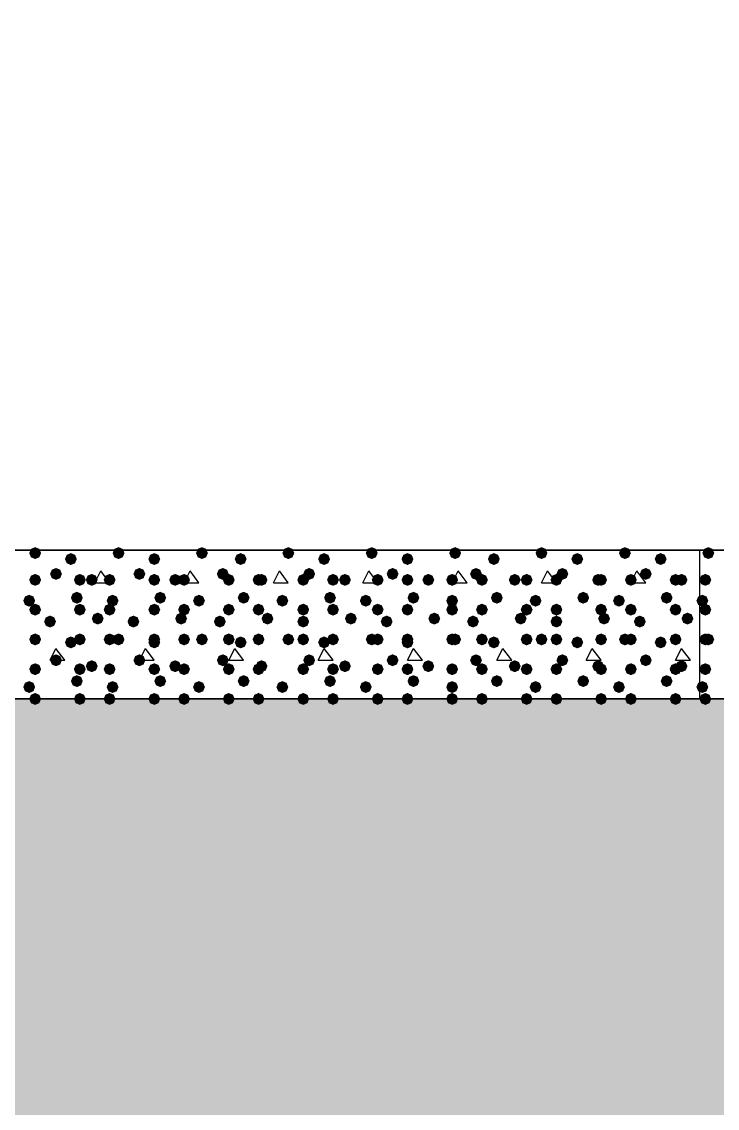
# Model space of a CAD drawing. Header units: millimetres. Extents: x 0 to 420, y 0 to 297.
# Drawn here: x 361 to 370.88, y 121.09 to 136.55 of the extents above; entities that cross this region are included whole.
import ezdxf

# ---------------------------------------------------------------- set-up
doc = ezdxf.new("R2010")
doc.units = ezdxf.units.MM
doc.layers.get('0').update_dxf_attribs({"linetype": 'CONTINUOUS'})

msp = doc.modelspace()

# ---------------------------------------------------------------- hatches: boundary and pattern name
at = {"true_color": 0x000008}
for points in [[(361.272667, 128.989667), (361.247796, 128.929871), (361.188, 128.905), (361.128204, 128.929871), (361.103333, 128.989667), (361.128204, 129.049462), (361.188, 129.074333), (361.247796, 129.049463)], [(362.458, 128.989667), (362.433129, 128.929871), (362.373333, 128.905), (362.313538, 128.929871), (362.288667, 128.989667), (362.313537, 129.049462), (362.373333, 129.074333), (362.433129, 129.049463)], [(363.643333, 128.989667), (363.618462, 128.929871), (363.558667, 128.905), (363.498871, 128.929871), (363.474, 128.989667), (363.498871, 129.049462), (363.558667, 129.074333), (363.618462, 129.049463)], [(364.871, 128.989667), (364.846129, 128.929871), (364.786333, 128.905), (364.726537, 128.929871), (364.701667, 128.989667), (364.726537, 129.049462), (364.786333, 129.074333), (364.846129, 129.049463)], [(366.056333, 128.989667), (366.031462, 128.929871), (365.971667, 128.905), (365.911871, 128.929871), (365.887, 128.989667), (365.911871, 129.049462), (365.971667, 129.074333), (366.031462, 129.049463)], [(367.241667, 128.989667), (367.216796, 128.929871), (367.157, 128.905), (367.097204, 128.929871), (367.072333, 128.989667), (367.097204, 129.049462), (367.157, 129.074333), (367.216796, 129.049463)], [(368.469333, 128.989667), (368.444462, 128.929871), (368.384667, 128.905), (368.324871, 128.929871), (368.3, 128.989667), (368.324871, 129.049462), (368.384667, 129.074333), (368.444462, 129.049463)], [(369.654667, 128.989667), (369.629796, 128.929871), (369.57, 128.905), (369.510204, 128.929871), (369.485333, 128.989667), (369.510204, 129.049462), (369.57, 129.074333), (369.629796, 129.049463)], [(361.780667, 128.905), (361.755796, 128.845204), (361.696, 128.820333), (361.636204, 128.845204), (361.611333, 128.905), (361.636204, 128.964796), (361.696, 128.989667), (361.755796, 128.964796)], [(362.966, 128.905), (362.941129, 128.845204), (362.881333, 128.820333), (362.821537, 128.845204), (362.796667, 128.905), (362.821537, 128.964796), (362.881333, 128.989667), (362.941129, 128.964796)], [(364.193667, 128.905), (364.168796, 128.845204), (364.109, 128.820333), (364.049204, 128.845204), (364.024333, 128.905), (364.049204, 128.964796), (364.109, 128.989667), (364.168796, 128.964796)], [(365.379, 128.905), (365.354129, 128.845204), (365.294333, 128.820333), (365.234537, 128.845204), (365.209667, 128.905), (365.234537, 128.964796), (365.294333, 128.989667), (365.354129, 128.964796)], [(366.564333, 128.905), (366.539462, 128.845204), (366.479667, 128.820333), (366.419871, 128.845204), (366.395, 128.905), (366.419871, 128.964796), (366.479667, 128.989667), (366.539462, 128.964796)], [(367.792, 128.905), (367.767129, 128.845204), (367.707333, 128.820333), (367.647538, 128.845204), (367.622667, 128.905), (367.647537, 128.964796), (367.707333, 128.989667), (367.767129, 128.964796)], [(368.977333, 128.905), (368.952462, 128.845204), (368.892667, 128.820333), (368.832871, 128.845204), (368.808, 128.905), (368.832871, 128.964796), (368.892667, 128.989667), (368.952462, 128.964796)], [(370.162667, 128.905), (370.137796, 128.845204), (370.078, 128.820333), (370.018204, 128.845204), (369.993333, 128.905), (370.018204, 128.964796), (370.078, 128.989667), (370.137796, 128.964796)], [(361.569, 128.693333), (361.544129, 128.633537), (361.484333, 128.608667), (361.424537, 128.633537), (361.399667, 128.693333), (361.424537, 128.753129), (361.484333, 128.778), (361.544129, 128.753129)], [(362.754333, 128.693333), (362.729462, 128.633537), (362.669667, 128.608667), (362.609871, 128.633537), (362.585, 128.693333), (362.609871, 128.753129), (362.669667, 128.778), (362.729462, 128.753129)], [(363.939667, 128.693333), (363.914796, 128.633537), (363.855, 128.608667), (363.795204, 128.633537), (363.770333, 128.693333), (363.795204, 128.753129), (363.855, 128.778), (363.914796, 128.753129)], [(365.167333, 128.693333), (365.142462, 128.633537), (365.082667, 128.608667), (365.022871, 128.633537), (364.998, 128.693333), (365.022871, 128.753129), (365.082667, 128.778), (365.142462, 128.753129)], [(366.352667, 128.693333), (366.327796, 128.633537), (366.268, 128.608667), (366.208204, 128.633537), (366.183333, 128.693333), (366.208204, 128.753129), (366.268, 128.778), (366.327796, 128.753129)], [(367.538, 128.693333), (367.513129, 128.633537), (367.453333, 128.608667), (367.393537, 128.633537), (367.368667, 128.693333), (367.393537, 128.753129), (367.453333, 128.778), (367.513129, 128.753129)], [(368.765667, 128.693333), (368.740796, 128.633537), (368.681, 128.608667), (368.621204, 128.633537), (368.596333, 128.693333), (368.621204, 128.753129), (368.681, 128.778), (368.740796, 128.753129)], [(369.951, 128.693333), (369.926129, 128.633537), (369.866333, 128.608667), (369.806537, 128.633537), (369.781667, 128.693333), (369.806537, 128.753129), (369.866333, 128.778), (369.926129, 128.753129)], [(361.272667, 128.608667), (361.247796, 128.548871), (361.188, 128.524), (361.128204, 128.548871), (361.103333, 128.608667), (361.128204, 128.668462), (361.188, 128.693333), (361.247796, 128.668463)], [(361.907667, 128.608667), (361.882796, 128.548871), (361.823, 128.524), (361.763204, 128.548871), (361.738333, 128.608667), (361.763204, 128.668462), (361.823, 128.693333), (361.882796, 128.668463)], [(362.077, 128.608667), (362.052129, 128.548871), (361.992333, 128.524), (361.932538, 128.548871), (361.907667, 128.608667), (361.932537, 128.668462), (361.992333, 128.693333), (362.052129, 128.668463)], [(362.331, 128.608667), (362.306129, 128.548871), (362.246333, 128.524), (362.186537, 128.548871), (362.161667, 128.608667), (362.186537, 128.668462), (362.246333, 128.693333), (362.306129, 128.668463)], [(362.966, 128.608667), (362.941129, 128.548871), (362.881333, 128.524), (362.821537, 128.548871), (362.796667, 128.608667), (362.821537, 128.668462), (362.881333, 128.693333), (362.941129, 128.668463)], [(363.262333, 128.608667), (363.237462, 128.548871), (363.177667, 128.524), (363.117871, 128.548871), (363.093, 128.608667), (363.117871, 128.668462), (363.177667, 128.693333), (363.237462, 128.668463)], [(363.389333, 128.608667), (363.364462, 128.548871), (363.304667, 128.524), (363.244871, 128.548871), (363.22, 128.608667), (363.244871, 128.668462), (363.304667, 128.693333), (363.364462, 128.668463)], [(364.024333, 128.608667), (363.999462, 128.548871), (363.939667, 128.524), (363.879871, 128.548871), (363.855, 128.608667), (363.879871, 128.668462), (363.939667, 128.693333), (363.999462, 128.668463)], [(364.447667, 128.608667), (364.422796, 128.548871), (364.363, 128.524), (364.303204, 128.548871), (364.278333, 128.608667), (364.303204, 128.668462), (364.363, 128.693333), (364.422796, 128.668463)], [(364.49, 128.608667), (364.465129, 128.548871), (364.405333, 128.524), (364.345537, 128.548871), (364.320667, 128.608667), (364.345537, 128.668462), (364.405333, 128.693333), (364.465129, 128.668463)], [(365.082667, 128.608667), (365.057796, 128.548871), (364.998, 128.524), (364.938204, 128.548871), (364.913333, 128.608667), (364.938204, 128.668462), (364.998, 128.693333), (365.057796, 128.668463)], [(365.506, 128.608667), (365.481129, 128.548871), (365.421333, 128.524), (365.361537, 128.548871), (365.336667, 128.608667), (365.361537, 128.668462), (365.421333, 128.693333), (365.481129, 128.668463)], [(365.675333, 128.608667), (365.650463, 128.548871), (365.590667, 128.524), (365.530871, 128.548871), (365.506, 128.608667), (365.530871, 128.668462), (365.590667, 128.693333), (365.650462, 128.668463)], [(366.141, 128.608667), (366.116129, 128.548871), (366.056333, 128.524), (365.996537, 128.548871), (365.971667, 128.608667), (365.996537, 128.668462), (366.056333, 128.693333), (366.116129, 128.668463)], [(366.564333, 128.608667), (366.539462, 128.548871), (366.479667, 128.524), (366.419871, 128.548871), (366.395, 128.608667), (366.419871, 128.668462), (366.479667, 128.693333), (366.539462, 128.668463)], [(366.860667, 128.608667), (366.835796, 128.548871), (366.776, 128.524), (366.716204, 128.548871), (366.691333, 128.608667), (366.716204, 128.668462), (366.776, 128.693333), (366.835796, 128.668463)], [(367.199333, 128.608667), (367.174462, 128.548871), (367.114667, 128.524), (367.054871, 128.548871), (367.03, 128.608667), (367.054871, 128.668462), (367.114667, 128.693333), (367.174462, 128.668463)], [(367.622667, 128.608667), (367.597796, 128.548871), (367.538, 128.524), (367.478204, 128.548871), (367.453333, 128.608667), (367.478204, 128.668462), (367.538, 128.693333), (367.597796, 128.668463)], [(368.088333, 128.608667), (368.063463, 128.548871), (368.003667, 128.524), (367.943871, 128.548871), (367.919, 128.608667), (367.943871, 128.668462), (368.003667, 128.693333), (368.063462, 128.668463)], [(368.257667, 128.608667), (368.232796, 128.548871), (368.173, 128.524), (368.113204, 128.548871), (368.088333, 128.608667), (368.113204, 128.668462), (368.173, 128.693333), (368.232796, 128.668463)], [(368.681, 128.608667), (368.656129, 128.548871), (368.596333, 128.524), (368.536538, 128.548871), (368.511667, 128.608667), (368.536537, 128.668462), (368.596333, 128.693333), (368.656129, 128.668463)], [(369.273667, 128.608667), (369.248796, 128.548871), (369.189, 128.524), (369.129204, 128.548871), (369.104333, 128.608667), (369.129204, 128.668462), (369.189, 128.693333), (369.248796, 128.668463)], [(369.316, 128.608667), (369.291129, 128.548871), (369.231333, 128.524), (369.171538, 128.548871), (369.146667, 128.608667), (369.171537, 128.668462), (369.231333, 128.693333), (369.291129, 128.668463)], [(369.739333, 128.608667), (369.714462, 128.548871), (369.654667, 128.524), (369.594871, 128.548871), (369.57, 128.608667), (369.594871, 128.668462), (369.654667, 128.693333), (369.714462, 128.668463)], [(370.374333, 128.608667), (370.349462, 128.548871), (370.289667, 128.524), (370.229871, 128.548871), (370.205, 128.608667), (370.229871, 128.668462), (370.289667, 128.693333), (370.349462, 128.668463)], [(370.459, 128.608667), (370.434129, 128.548871), (370.374333, 128.524), (370.314537, 128.548871), (370.289667, 128.608667), (370.314537, 128.668462), (370.374333, 128.693333), (370.434129, 128.668463)], [(361.865333, 128.354667), (361.840463, 128.294871), (361.780667, 128.27), (361.720871, 128.294871), (361.696, 128.354667), (361.720871, 128.414462), (361.780667, 128.439333), (361.840462, 128.414463)], [(363.050667, 128.354667), (363.025796, 128.294871), (362.966, 128.27), (362.906204, 128.294871), (362.881333, 128.354667), (362.906204, 128.414462), (362.966, 128.439333), (363.025796, 128.414463)], [(364.236, 128.354667), (364.211129, 128.294871), (364.151333, 128.27), (364.091537, 128.294871), (364.066667, 128.354667), (364.091537, 128.414462), (364.151333, 128.439333), (364.211129, 128.414463)], [(365.463667, 128.354667), (365.438796, 128.294871), (365.379, 128.27), (365.319204, 128.294871), (365.294333, 128.354667), (365.319204, 128.414462), (365.379, 128.439333), (365.438796, 128.414463)], [(366.649, 128.354667), (366.624129, 128.294871), (366.564333, 128.27), (366.504537, 128.294871), (366.479667, 128.354667), (366.504537, 128.414462), (366.564333, 128.439333), (366.624129, 128.414463)], [(367.834333, 128.354667), (367.809463, 128.294871), (367.749667, 128.27), (367.689871, 128.294871), (367.665, 128.354667), (367.689871, 128.414462), (367.749667, 128.439333), (367.809462, 128.414463)], [(369.062, 128.354667), (369.037129, 128.294871), (368.977333, 128.27), (368.917537, 128.294871), (368.892667, 128.354667), (368.917537, 128.414462), (368.977333, 128.439333), (369.037129, 128.414463)], [(370.247333, 128.354667), (370.222462, 128.294871), (370.162667, 128.27), (370.102871, 128.294871), (370.078, 128.354667), (370.102871, 128.414462), (370.162667, 128.439333), (370.222462, 128.414463)], [(361.188, 128.312333), (361.163129, 128.252537), (361.103333, 128.227667), (361.043537, 128.252537), (361.018667, 128.312333), (361.043537, 128.372129), (361.103333, 128.397), (361.163129, 128.372129)], [(361.272667, 128.185333), (361.247796, 128.125538), (361.188, 128.100667), (361.128204, 128.125538), (361.103333, 128.185333), (361.128204, 128.245129), (361.188, 128.27), (361.247796, 128.245129)], [(361.907667, 128.185333), (361.882796, 128.125538), (361.823, 128.100667), (361.763204, 128.125538), (361.738333, 128.185333), (361.763204, 128.245129), (361.823, 128.27), (361.882796, 128.245129)], [(362.331, 128.185333), (362.306129, 128.125538), (362.246333, 128.100667), (362.186537, 128.125538), (362.161667, 128.185333), (362.186537, 128.245129), (362.246333, 128.27), (362.306129, 128.245129)], [(362.373333, 128.312333), (362.348462, 128.252537), (362.288667, 128.227667), (362.228871, 128.252537), (362.204, 128.312333), (362.228871, 128.372129), (362.288667, 128.397), (362.348462, 128.372129)], [(362.966, 128.185333), (362.941129, 128.125538), (362.881333, 128.100667), (362.821537, 128.125538), (362.796667, 128.185333), (362.821537, 128.245129), (362.881333, 128.27), (362.941129, 128.245129)], [(363.389333, 128.185333), (363.364462, 128.125538), (363.304667, 128.100667), (363.244871, 128.125538), (363.22, 128.185333), (363.244871, 128.245129), (363.304667, 128.27), (363.364462, 128.245129)], [(363.601, 128.312333), (363.576129, 128.252537), (363.516333, 128.227667), (363.456537, 128.252537), (363.431667, 128.312333), (363.456537, 128.372129), (363.516333, 128.397), (363.576129, 128.372129)], [(364.024333, 128.185333), (363.999462, 128.125538), (363.939667, 128.100667), (363.879871, 128.125538), (363.855, 128.185333), (363.879871, 128.245129), (363.939667, 128.27), (363.999462, 128.245129)], [(364.447667, 128.185333), (364.422796, 128.125538), (364.363, 128.100667), (364.303204, 128.125538), (364.278333, 128.185333), (364.303204, 128.245129), (364.363, 128.27), (364.422796, 128.245129)], [(364.786333, 128.312333), (364.761462, 128.252537), (364.701667, 128.227667), (364.641871, 128.252537), (364.617, 128.312333), (364.641871, 128.372129), (364.701667, 128.397), (364.761462, 128.372129)], [(365.082667, 128.185333), (365.057796, 128.125538), (364.998, 128.100667), (364.938204, 128.125538), (364.913333, 128.185333), (364.938204, 128.245129), (364.998, 128.27), (365.057796, 128.245129)], [(365.506, 128.185333), (365.481129, 128.125538), (365.421333, 128.100667), (365.361537, 128.125538), (365.336667, 128.185333), (365.361537, 128.245129), (365.421333, 128.27), (365.481129, 128.245129)], [(365.971667, 128.312333), (365.946796, 128.252537), (365.887, 128.227667), (365.827204, 128.252537), (365.802333, 128.312333), (365.827204, 128.372129), (365.887, 128.397), (365.946796, 128.372129)], [(366.141, 128.185333), (366.116129, 128.125538), (366.056333, 128.100667), (365.996537, 128.125538), (365.971667, 128.185333), (365.996537, 128.245129), (366.056333, 128.27), (366.116129, 128.245129)], [(366.564333, 128.185333), (366.539462, 128.125538), (366.479667, 128.100667), (366.419871, 128.125538), (366.395, 128.185333), (366.419871, 128.245129), (366.479667, 128.27), (366.539462, 128.245129)], [(367.199333, 128.312333), (367.174462, 128.252537), (367.114667, 128.227667), (367.054871, 128.252537), (367.03, 128.312333), (367.054871, 128.372129), (367.114667, 128.397), (367.174462, 128.372129)], [(367.199333, 128.185333), (367.174462, 128.125538), (367.114667, 128.100667), (367.054871, 128.125538), (367.03, 128.185333), (367.054871, 128.245129), (367.114667, 128.27), (367.174462, 128.245129)], [(367.622667, 128.185333), (367.597796, 128.125538), (367.538, 128.100667), (367.478204, 128.125538), (367.453333, 128.185333), (367.478204, 128.245129), (367.538, 128.27), (367.597796, 128.245129)], [(368.257667, 128.185333), (368.232796, 128.125538), (368.173, 128.100667), (368.113204, 128.125538), (368.088333, 128.185333), (368.113204, 128.245129), (368.173, 128.27), (368.232796, 128.245129)], [(368.384667, 128.312333), (368.359796, 128.252537), (368.3, 128.227667), (368.240204, 128.252537), (368.215333, 128.312333), (368.240204, 128.372129), (368.3, 128.397), (368.359796, 128.372129)], [(368.681, 128.185333), (368.656129, 128.125538), (368.596333, 128.100667), (368.536538, 128.125538), (368.511667, 128.185333), (368.536537, 128.245129), (368.596333, 128.27), (368.656129, 128.245129)], [(369.316, 128.185333), (369.291129, 128.125538), (369.231333, 128.100667), (369.171538, 128.125538), (369.146667, 128.185333), (369.171537, 128.245129), (369.231333, 128.27), (369.291129, 128.245129)], [(369.57, 128.312333), (369.545129, 128.252537), (369.485333, 128.227667), (369.425538, 128.252537), (369.400667, 128.312333), (369.425537, 128.372129), (369.485333, 128.397), (369.545129, 128.372129)], [(369.739333, 128.185333), (369.714462, 128.125538), (369.654667, 128.100667), (369.594871, 128.125538), (369.57, 128.185333), (369.594871, 128.245129), (369.654667, 128.27), (369.714462, 128.245129)], [(370.374333, 128.185333), (370.349462, 128.125538), (370.289667, 128.100667), (370.229871, 128.125538), (370.205, 128.185333), (370.229871, 128.245129), (370.289667, 128.27), (370.349462, 128.245129)], [(361.484333, 128.016), (361.459462, 127.956204), (361.399667, 127.931333), (361.339871, 127.956204), (361.315, 128.016), (361.339871, 128.075796), (361.399667, 128.100667), (361.459462, 128.075796)], [(362.161667, 128.058333), (362.136796, 127.998538), (362.077, 127.973667), (362.017204, 127.998538), (361.992333, 128.058333), (362.017204, 128.118129), (362.077, 128.143), (362.136796, 128.118129)], [(362.669667, 128.016), (362.644796, 127.956204), (362.585, 127.931333), (362.525204, 127.956204), (362.500333, 128.016), (362.525204, 128.075796), (362.585, 128.100667), (362.644796, 128.075796)], [(363.347, 128.058333), (363.322129, 127.998538), (363.262333, 127.973667), (363.202538, 127.998538), (363.177667, 128.058333), (363.202537, 128.118129), (363.262333, 128.143), (363.322129, 128.118129)], [(363.897333, 128.016), (363.872462, 127.956204), (363.812667, 127.931333), (363.752871, 127.956204), (363.728, 128.016), (363.752871, 128.075796), (363.812667, 128.100667), (363.872462, 128.075796)], [(364.574667, 128.058333), (364.549796, 127.998538), (364.49, 127.973667), (364.430204, 127.998538), (364.405333, 128.058333), (364.430204, 128.118129), (364.49, 128.143), (364.549796, 128.118129)], [(365.082667, 128.016), (365.057796, 127.956204), (364.998, 127.931333), (364.938204, 127.956204), (364.913333, 128.016), (364.938204, 128.075796), (364.998, 128.100667), (365.057796, 128.075796)], [(365.76, 128.058333), (365.735129, 127.998538), (365.675333, 127.973667), (365.615537, 127.998538), (365.590667, 128.058333), (365.615537, 128.118129), (365.675333, 128.143), (365.735129, 128.118129)], [(366.268, 128.016), (366.243129, 127.956204), (366.183333, 127.931333), (366.123538, 127.956204), (366.098667, 128.016), (366.123537, 128.075796), (366.183333, 128.100667), (366.243129, 128.075796)], [(366.945333, 128.058333), (366.920462, 127.998538), (366.860667, 127.973667), (366.800871, 127.998538), (366.776, 128.058333), (366.800871, 128.118129), (366.860667, 128.143), (366.920462, 128.118129)], [(367.495667, 128.016), (367.470796, 127.956204), (367.411, 127.931333), (367.351204, 127.956204), (367.326333, 128.016), (367.351204, 128.075796), (367.411, 128.100667), (367.470796, 128.075796)], [(368.173, 128.058333), (368.148129, 127.998538), (368.088333, 127.973667), (368.028537, 127.998538), (368.003667, 128.058333), (368.028537, 128.118129), (368.088333, 128.143), (368.148129, 128.118129)], [(368.681, 128.016), (368.656129, 127.956204), (368.596333, 127.931333), (368.536538, 127.956204), (368.511667, 128.016), (368.536537, 128.075796), (368.596333, 128.100667), (368.656129, 128.075796)], [(369.358333, 128.058333), (369.333463, 127.998538), (369.273667, 127.973667), (369.213871, 127.998538), (369.189, 128.058333), (369.213871, 128.118129), (369.273667, 128.143), (369.333462, 128.118129)], [(369.866333, 128.016), (369.841462, 127.956204), (369.781667, 127.931333), (369.721871, 127.956204), (369.697, 128.016), (369.721871, 128.075796), (369.781667, 128.100667), (369.841462, 128.075796)], [(370.543667, 128.058333), (370.518796, 127.998538), (370.459, 127.973667), (370.399204, 127.998538), (370.374333, 128.058333), (370.399204, 128.118129), (370.459, 128.143), (370.518796, 128.118129)], [(361.272667, 127.762), (361.247796, 127.702204), (361.188, 127.677333), (361.128204, 127.702204), (361.103333, 127.762), (361.128204, 127.821796), (361.188, 127.846667), (361.247796, 127.821796)], [(361.272667, 127.762), (361.247796, 127.702204), (361.188, 127.677333), (361.128204, 127.702204), (361.103333, 127.762), (361.128204, 127.821796), (361.188, 127.846667), (361.247796, 127.821796)], [(361.780667, 127.719667), (361.755796, 127.659871), (361.696, 127.635), (361.636204, 127.659871), (361.611333, 127.719667), (361.636204, 127.779462), (361.696, 127.804333), (361.755796, 127.779463)], [(361.907667, 127.762), (361.882796, 127.702204), (361.823, 127.677333), (361.763204, 127.702204), (361.738333, 127.762), (361.763204, 127.821796), (361.823, 127.846667), (361.882796, 127.821796)], [(362.331, 127.762), (362.306129, 127.702204), (362.246333, 127.677333), (362.186537, 127.702204), (362.161667, 127.762), (362.186537, 127.821796), (362.246333, 127.846667), (362.306129, 127.821796)], [(362.458, 127.762), (362.433129, 127.702204), (362.373333, 127.677333), (362.313538, 127.702204), (362.288667, 127.762), (362.313537, 127.821796), (362.373333, 127.846667), (362.433129, 127.821796)], [(362.966, 127.762), (362.941129, 127.702204), (362.881333, 127.677333), (362.821537, 127.702204), (362.796667, 127.762), (362.821537, 127.821796), (362.881333, 127.846667), (362.941129, 127.821796)], [(362.966, 127.719667), (362.941129, 127.659871), (362.881333, 127.635), (362.821537, 127.659871), (362.796667, 127.719667), (362.821537, 127.779462), (362.881333, 127.804333), (362.941129, 127.779463)], [(363.389333, 127.762), (363.364462, 127.702204), (363.304667, 127.677333), (363.244871, 127.702204), (363.22, 127.762), (363.244871, 127.821796), (363.304667, 127.846667), (363.364462, 127.821796)], [(363.643333, 127.762), (363.618462, 127.702204), (363.558667, 127.677333), (363.498871, 127.702204), (363.474, 127.762), (363.498871, 127.821796), (363.558667, 127.846667), (363.618462, 127.821796)], [(364.024333, 127.762), (363.999462, 127.702204), (363.939667, 127.677333), (363.879871, 127.702204), (363.855, 127.762), (363.879871, 127.821796), (363.939667, 127.846667), (363.999462, 127.821796)], [(364.193667, 127.719667), (364.168796, 127.659871), (364.109, 127.635), (364.049204, 127.659871), (364.024333, 127.719667), (364.049204, 127.779462), (364.109, 127.804333), (364.168796, 127.779463)], [(364.447667, 127.762), (364.422796, 127.702204), (364.363, 127.677333), (364.303204, 127.702204), (364.278333, 127.762), (364.303204, 127.821796), (364.363, 127.846667), (364.422796, 127.821796)], [(364.871, 127.762), (364.846129, 127.702204), (364.786333, 127.677333), (364.726537, 127.702204), (364.701667, 127.762), (364.726537, 127.821796), (364.786333, 127.846667), (364.846129, 127.821796)], [(365.082667, 127.762), (365.057796, 127.702204), (364.998, 127.677333), (364.938204, 127.702204), (364.913333, 127.762), (364.938204, 127.821796), (364.998, 127.846667), (365.057796, 127.821796)], [(365.379, 127.719667), (365.354129, 127.659871), (365.294333, 127.635), (365.234537, 127.659871), (365.209667, 127.719667), (365.234537, 127.779462), (365.294333, 127.804333), (365.354129, 127.779463)], [(365.506, 127.762), (365.481129, 127.702204), (365.421333, 127.677333), (365.361537, 127.702204), (365.336667, 127.762), (365.361537, 127.821796), (365.421333, 127.846667), (365.481129, 127.821796)], [(366.056333, 127.762), (366.031462, 127.702204), (365.971667, 127.677333), (365.911871, 127.702204), (365.887, 127.762), (365.911871, 127.821796), (365.971667, 127.846667), (366.031462, 127.821796)], [(366.141, 127.762), (366.116129, 127.702204), (366.056333, 127.677333), (365.996537, 127.702204), (365.971667, 127.762), (365.996537, 127.821796), (366.056333, 127.846667), (366.116129, 127.821796)], [(366.564333, 127.762), (366.539462, 127.702204), (366.479667, 127.677333), (366.419871, 127.702204), (366.395, 127.762), (366.419871, 127.821796), (366.479667, 127.846667), (366.539462, 127.821796)], [(366.564333, 127.719667), (366.539462, 127.659871), (366.479667, 127.635), (366.419871, 127.659871), (366.395, 127.719667), (366.419871, 127.779462), (366.479667, 127.804333), (366.539462, 127.779463)], [(367.199333, 127.762), (367.174462, 127.702204), (367.114667, 127.677333), (367.054871, 127.702204), (367.03, 127.762), (367.054871, 127.821796), (367.114667, 127.846667), (367.174462, 127.821796)], [(367.241667, 127.762), (367.216796, 127.702204), (367.157, 127.677333), (367.097204, 127.702204), (367.072333, 127.762), (367.097204, 127.821796), (367.157, 127.846667), (367.216796, 127.821796)], [(367.622667, 127.762), (367.597796, 127.702204), (367.538, 127.677333), (367.478204, 127.702204), (367.453333, 127.762), (367.478204, 127.821796), (367.538, 127.846667), (367.597796, 127.821796)], [(367.792, 127.719667), (367.767129, 127.659871), (367.707333, 127.635), (367.647538, 127.659871), (367.622667, 127.719667), (367.647537, 127.779462), (367.707333, 127.804333), (367.767129, 127.779463)], [(368.257667, 127.762), (368.232796, 127.702204), (368.173, 127.677333), (368.113204, 127.702204), (368.088333, 127.762), (368.113204, 127.821796), (368.173, 127.846667), (368.232796, 127.821796)], [(368.469333, 127.762), (368.444462, 127.702204), (368.384667, 127.677333), (368.324871, 127.702204), (368.3, 127.762), (368.324871, 127.821796), (368.384667, 127.846667), (368.444462, 127.821796)], [(368.681, 127.762), (368.656129, 127.702204), (368.596333, 127.677333), (368.536538, 127.702204), (368.511667, 127.762), (368.536537, 127.821796), (368.596333, 127.846667), (368.656129, 127.821796)], [(368.977333, 127.719667), (368.952462, 127.659871), (368.892667, 127.635), (368.832871, 127.659871), (368.808, 127.719667), (368.832871, 127.779462), (368.892667, 127.804333), (368.952462, 127.779463)], [(369.316, 127.762), (369.291129, 127.702204), (369.231333, 127.677333), (369.171538, 127.702204), (369.146667, 127.762), (369.171537, 127.821796), (369.231333, 127.846667), (369.291129, 127.821796)], [(369.654667, 127.762), (369.629796, 127.702204), (369.57, 127.677333), (369.510204, 127.702204), (369.485333, 127.762), (369.510204, 127.821796), (369.57, 127.846667), (369.629796, 127.821796)], [(369.739333, 127.762), (369.714462, 127.702204), (369.654667, 127.677333), (369.594871, 127.702204), (369.57, 127.762), (369.594871, 127.821796), (369.654667, 127.846667), (369.714462, 127.821796)], [(370.162667, 127.719667), (370.137796, 127.659871), (370.078, 127.635), (370.018204, 127.659871), (369.993333, 127.719667), (370.018204, 127.779462), (370.078, 127.804333), (370.137796, 127.779463)], [(370.374333, 127.762), (370.349462, 127.702204), (370.289667, 127.677333), (370.229871, 127.702204), (370.205, 127.762), (370.229871, 127.821796), (370.289667, 127.846667), (370.349462, 127.821796)], [(361.569, 127.465667), (361.544129, 127.405871), (361.484333, 127.381), (361.424537, 127.405871), (361.399667, 127.465667), (361.424537, 127.525462), (361.484333, 127.550333), (361.544129, 127.525463)], [(362.754333, 127.465667), (362.729462, 127.405871), (362.669667, 127.381), (362.609871, 127.405871), (362.585, 127.465667), (362.609871, 127.525462), (362.669667, 127.550333), (362.729462, 127.525463)], [(363.939667, 127.465667), (363.914796, 127.405871), (363.855, 127.381), (363.795204, 127.405871), (363.770333, 127.465667), (363.795204, 127.525462), (363.855, 127.550333), (363.914796, 127.525463)], [(365.167333, 127.465667), (365.142462, 127.405871), (365.082667, 127.381), (365.022871, 127.405871), (364.998, 127.465667), (365.022871, 127.525462), (365.082667, 127.550333), (365.142462, 127.525463)], [(366.352667, 127.465667), (366.327796, 127.405871), (366.268, 127.381), (366.208204, 127.405871), (366.183333, 127.465667), (366.208204, 127.525462), (366.268, 127.550333), (366.327796, 127.525463)], [(367.538, 127.465667), (367.513129, 127.405871), (367.453333, 127.381), (367.393537, 127.405871), (367.368667, 127.465667), (367.393537, 127.525462), (367.453333, 127.550333), (367.513129, 127.525463)], [(368.765667, 127.465667), (368.740796, 127.405871), (368.681, 127.381), (368.621204, 127.405871), (368.596333, 127.465667), (368.621204, 127.525462), (368.681, 127.550333), (368.740796, 127.525463)], [(369.951, 127.465667), (369.926129, 127.405871), (369.866333, 127.381), (369.806537, 127.405871), (369.781667, 127.465667), (369.806537, 127.525462), (369.866333, 127.550333), (369.926129, 127.525463)], [(361.272667, 127.338667), (361.247796, 127.278871), (361.188, 127.254), (361.128204, 127.278871), (361.103333, 127.338667), (361.128204, 127.398462), (361.188, 127.423333), (361.247796, 127.398463)], [(361.907667, 127.338667), (361.882796, 127.278871), (361.823, 127.254), (361.763204, 127.278871), (361.738333, 127.338667), (361.763204, 127.398462), (361.823, 127.423333), (361.882796, 127.398463)], [(362.077, 127.381), (362.052129, 127.321204), (361.992333, 127.296333), (361.932538, 127.321204), (361.907667, 127.381), (361.932537, 127.440796), (361.992333, 127.465667), (362.052129, 127.440796)], [(362.331, 127.338667), (362.306129, 127.278871), (362.246333, 127.254), (362.186537, 127.278871), (362.161667, 127.338667), (362.186537, 127.398462), (362.246333, 127.423333), (362.306129, 127.398463)], [(362.966, 127.338667), (362.941129, 127.278871), (362.881333, 127.254), (362.821537, 127.278871), (362.796667, 127.338667), (362.821537, 127.398462), (362.881333, 127.423333), (362.941129, 127.398463)], [(363.262333, 127.381), (363.237462, 127.321204), (363.177667, 127.296333), (363.117871, 127.321204), (363.093, 127.381), (363.117871, 127.440796), (363.177667, 127.465667), (363.237462, 127.440796)], [(363.389333, 127.338667), (363.364462, 127.278871), (363.304667, 127.254), (363.244871, 127.278871), (363.22, 127.338667), (363.244871, 127.398462), (363.304667, 127.423333), (363.364462, 127.398463)], [(364.024333, 127.338667), (363.999462, 127.278871), (363.939667, 127.254), (363.879871, 127.278871), (363.855, 127.338667), (363.879871, 127.398462), (363.939667, 127.423333), (363.999462, 127.398463)], [(364.447667, 127.338667), (364.422796, 127.278871), (364.363, 127.254), (364.303204, 127.278871), (364.278333, 127.338667), (364.303204, 127.398462), (364.363, 127.423333), (364.422796, 127.398463)], [(364.49, 127.381), (364.465129, 127.321204), (364.405333, 127.296333), (364.345537, 127.321204), (364.320667, 127.381), (364.345537, 127.440796), (364.405333, 127.465667), (364.465129, 127.440796)], [(365.082667, 127.338667), (365.057796, 127.278871), (364.998, 127.254), (364.938204, 127.278871), (364.913333, 127.338667), (364.938204, 127.398462), (364.998, 127.423333), (365.057796, 127.398463)], [(365.506, 127.338667), (365.481129, 127.278871), (365.421333, 127.254), (365.361537, 127.278871), (365.336667, 127.338667), (365.361537, 127.398462), (365.421333, 127.423333), (365.481129, 127.398463)], [(365.675333, 127.381), (365.650463, 127.321204), (365.590667, 127.296333), (365.530871, 127.321204), (365.506, 127.381), (365.530871, 127.440796), (365.590667, 127.465667), (365.650462, 127.440796)], [(366.141, 127.338667), (366.116129, 127.278871), (366.056333, 127.254), (365.996537, 127.278871), (365.971667, 127.338667), (365.996537, 127.398462), (366.056333, 127.423333), (366.116129, 127.398463)], [(366.564333, 127.338667), (366.539462, 127.278871), (366.479667, 127.254), (366.419871, 127.278871), (366.395, 127.338667), (366.419871, 127.398462), (366.479667, 127.423333), (366.539462, 127.398463)], [(366.860667, 127.381), (366.835796, 127.321204), (366.776, 127.296333), (366.716204, 127.321204), (366.691333, 127.381), (366.716204, 127.440796), (366.776, 127.465667), (366.835796, 127.440796)], [(367.199333, 127.338667), (367.174462, 127.278871), (367.114667, 127.254), (367.054871, 127.278871), (367.03, 127.338667), (367.054871, 127.398462), (367.114667, 127.423333), (367.174462, 127.398463)], [(367.622667, 127.338667), (367.597796, 127.278871), (367.538, 127.254), (367.478204, 127.278871), (367.453333, 127.338667), (367.478204, 127.398462), (367.538, 127.423333), (367.597796, 127.398463)], [(368.088333, 127.381), (368.063463, 127.321204), (368.003667, 127.296333), (367.943871, 127.321204), (367.919, 127.381), (367.943871, 127.440796), (368.003667, 127.465667), (368.063462, 127.440796)], [(368.257667, 127.338667), (368.232796, 127.278871), (368.173, 127.254), (368.113204, 127.278871), (368.088333, 127.338667), (368.113204, 127.398462), (368.173, 127.423333), (368.232796, 127.398463)], [(368.681, 127.338667), (368.656129, 127.278871), (368.596333, 127.254), (368.536538, 127.278871), (368.511667, 127.338667), (368.536537, 127.398462), (368.596333, 127.423333), (368.656129, 127.398463)], [(369.273667, 127.381), (369.248796, 127.321204), (369.189, 127.296333), (369.129204, 127.321204), (369.104333, 127.381), (369.129204, 127.440796), (369.189, 127.465667), (369.248796, 127.440796)], [(369.316, 127.338667), (369.291129, 127.278871), (369.231333, 127.254), (369.171538, 127.278871), (369.146667, 127.338667), (369.171537, 127.398462), (369.231333, 127.423333), (369.291129, 127.398463)], [(369.739333, 127.338667), (369.714462, 127.278871), (369.654667, 127.254), (369.594871, 127.278871), (369.57, 127.338667), (369.594871, 127.398462), (369.654667, 127.423333), (369.714462, 127.398463)], [(370.374333, 127.338667), (370.349462, 127.278871), (370.289667, 127.254), (370.229871, 127.278871), (370.205, 127.338667), (370.229871, 127.398462), (370.289667, 127.423333), (370.349462, 127.398463)], [(370.459, 127.381), (370.434129, 127.321204), (370.374333, 127.296333), (370.314537, 127.321204), (370.289667, 127.381), (370.314537, 127.440796), (370.374333, 127.465667), (370.434129, 127.440796)], [(361.188, 127.084667), (361.163129, 127.024871), (361.103333, 127), (361.043537, 127.024871), (361.018667, 127.084667), (361.043537, 127.144462), (361.103333, 127.169333), (361.163129, 127.144463)], [(361.865333, 127.169333), (361.840463, 127.109537), (361.780667, 127.084667), (361.720871, 127.109537), (361.696, 127.169333), (361.720871, 127.229129), (361.780667, 127.254), (361.840462, 127.229129)], [(362.373333, 127.084667), (362.348462, 127.024871), (362.288667, 127), (362.228871, 127.024871), (362.204, 127.084667), (362.228871, 127.144462), (362.288667, 127.169333), (362.348462, 127.144463)], [(363.050667, 127.169333), (363.025796, 127.109537), (362.966, 127.084667), (362.906204, 127.109537), (362.881333, 127.169333), (362.906204, 127.229129), (362.966, 127.254), (363.025796, 127.229129)], [(363.601, 127.084667), (363.576129, 127.024871), (363.516333, 127), (363.456537, 127.024871), (363.431667, 127.084667), (363.456537, 127.144462), (363.516333, 127.169333), (363.576129, 127.144463)], [(364.236, 127.169333), (364.211129, 127.109537), (364.151333, 127.084667), (364.091537, 127.109537), (364.066667, 127.169333), (364.091537, 127.229129), (364.151333, 127.254), (364.211129, 127.229129)], [(364.786333, 127.084667), (364.761462, 127.024871), (364.701667, 127), (364.641871, 127.024871), (364.617, 127.084667), (364.641871, 127.144462), (364.701667, 127.169333), (364.761462, 127.144463)], [(365.463667, 127.169333), (365.438796, 127.109537), (365.379, 127.084667), (365.319204, 127.109537), (365.294333, 127.169333), (365.319204, 127.229129), (365.379, 127.254), (365.438796, 127.229129)], [(365.971667, 127.084667), (365.946796, 127.024871), (365.887, 127), (365.827204, 127.024871), (365.802333, 127.084667), (365.827204, 127.144462), (365.887, 127.169333), (365.946796, 127.144463)], [(366.649, 127.169333), (366.624129, 127.109537), (366.564333, 127.084667), (366.504537, 127.109537), (366.479667, 127.169333), (366.504537, 127.229129), (366.564333, 127.254), (366.624129, 127.229129)], [(367.199333, 127.084667), (367.174462, 127.024871), (367.114667, 127), (367.054871, 127.024871), (367.03, 127.084667), (367.054871, 127.144462), (367.114667, 127.169333), (367.174462, 127.144463)], [(367.834333, 127.169333), (367.809463, 127.109537), (367.749667, 127.084667), (367.689871, 127.109537), (367.665, 127.169333), (367.689871, 127.229129), (367.749667, 127.254), (367.809462, 127.229129)], [(368.384667, 127.084667), (368.359796, 127.024871), (368.3, 127), (368.240204, 127.024871), (368.215333, 127.084667), (368.240204, 127.144462), (368.3, 127.169333), (368.359796, 127.144463)], [(369.062, 127.169333), (369.037129, 127.109537), (368.977333, 127.084667), (368.917537, 127.109537), (368.892667, 127.169333), (368.917537, 127.229129), (368.977333, 127.254), (369.037129, 127.229129)], [(369.57, 127.084667), (369.545129, 127.024871), (369.485333, 127), (369.425538, 127.024871), (369.400667, 127.084667), (369.425537, 127.144462), (369.485333, 127.169333), (369.545129, 127.144463)], [(370.247333, 127.169333), (370.222462, 127.109537), (370.162667, 127.084667), (370.102871, 127.109537), (370.078, 127.169333), (370.102871, 127.229129), (370.162667, 127.254), (370.222462, 127.229129)], [(361.272667, 126.915333), (361.247796, 126.855538), (361.188, 126.830667), (361.128204, 126.855538), (361.103333, 126.915333), (361.128204, 126.975129), (361.188, 127), (361.247796, 126.975129)], [(361.907667, 126.915333), (361.882796, 126.855538), (361.823, 126.830667), (361.763204, 126.855538), (361.738333, 126.915333), (361.763204, 126.975129), (361.823, 127), (361.882796, 126.975129)], [(362.331, 126.915333), (362.306129, 126.855538), (362.246333, 126.830667), (362.186537, 126.855538), (362.161667, 126.915333), (362.186537, 126.975129), (362.246333, 127), (362.306129, 126.975129)], [(362.966, 126.915333), (362.941129, 126.855538), (362.881333, 126.830667), (362.821537, 126.855538), (362.796667, 126.915333), (362.821537, 126.975129), (362.881333, 127), (362.941129, 126.975129)], [(363.389333, 126.915333), (363.364462, 126.855538), (363.304667, 126.830667), (363.244871, 126.855538), (363.22, 126.915333), (363.244871, 126.975129), (363.304667, 127), (363.364462, 126.975129)], [(364.024333, 126.915333), (363.999462, 126.855538), (363.939667, 126.830667), (363.879871, 126.855538), (363.855, 126.915333), (363.879871, 126.975129), (363.939667, 127), (363.999462, 126.975129)], [(364.447667, 126.915333), (364.422796, 126.855538), (364.363, 126.830667), (364.303204, 126.855538), (364.278333, 126.915333), (364.303204, 126.975129), (364.363, 127), (364.422796, 126.975129)], [(365.082667, 126.915333), (365.057796, 126.855538), (364.998, 126.830667), (364.938204, 126.855538), (364.913333, 126.915333), (364.938204, 126.975129), (364.998, 127), (365.057796, 126.975129)], [(365.506, 126.915333), (365.481129, 126.855538), (365.421333, 126.830667), (365.361537, 126.855538), (365.336667, 126.915333), (365.361537, 126.975129), (365.421333, 127), (365.481129, 126.975129)], [(366.141, 126.915333), (366.116129, 126.855538), (366.056333, 126.830667), (365.996537, 126.855538), (365.971667, 126.915333), (365.996537, 126.975129), (366.056333, 127), (366.116129, 126.975129)], [(366.564333, 126.915333), (366.539462, 126.855538), (366.479667, 126.830667), (366.419871, 126.855538), (366.395, 126.915333), (366.419871, 126.975129), (366.479667, 127), (366.539462, 126.975129)], [(367.199333, 126.915333), (367.174462, 126.855538), (367.114667, 126.830667), (367.054871, 126.855538), (367.03, 126.915333), (367.054871, 126.975129), (367.114667, 127), (367.174462, 126.975129)], [(367.622667, 126.915333), (367.597796, 126.855538), (367.538, 126.830667), (367.478204, 126.855538), (367.453333, 126.915333), (367.478204, 126.975129), (367.538, 127), (367.597796, 126.975129)], [(368.257667, 126.915333), (368.232796, 126.855538), (368.173, 126.830667), (368.113204, 126.855538), (368.088333, 126.915333), (368.113204, 126.975129), (368.173, 127), (368.232796, 126.975129)], [(368.681, 126.915333), (368.656129, 126.855538), (368.596333, 126.830667), (368.536538, 126.855538), (368.511667, 126.915333), (368.536537, 126.975129), (368.596333, 127), (368.656129, 126.975129)], [(369.316, 126.915333), (369.291129, 126.855538), (369.231333, 126.830667), (369.171538, 126.855538), (369.146667, 126.915333), (369.171537, 126.975129), (369.231333, 127), (369.291129, 126.975129)], [(369.739333, 126.915333), (369.714462, 126.855538), (369.654667, 126.830667), (369.594871, 126.855538), (369.57, 126.915333), (369.594871, 126.975129), (369.654667, 127), (369.714462, 126.975129)], [(370.374333, 126.915333), (370.349462, 126.855538), (370.289667, 126.830667), (370.229871, 126.855538), (370.205, 126.915333), (370.229871, 126.975129), (370.289667, 127), (370.349462, 126.975129)]]:
    msp.add_hatch(color=0, dxfattribs=at).paths.add_polyline_path(points, flags=0)
at = {"true_color": 0x000007}
for points in [[(370.84, 128.989667), (370.815129, 128.929871), (370.755333, 128.905), (370.695538, 128.929871), (370.670667, 128.989667), (370.695537, 129.049462), (370.755333, 129.074333), (370.815129, 129.049463)], [(370.797667, 128.608667), (370.772796, 128.548871), (370.713, 128.524), (370.653204, 128.548871), (370.628333, 128.608667), (370.653204, 128.668462), (370.713, 128.693333), (370.772796, 128.668463)], [(370.755333, 128.312333), (370.730462, 128.252537), (370.670667, 128.227667), (370.610871, 128.252537), (370.586, 128.312333), (370.610871, 128.372129), (370.670667, 128.397), (370.730462, 128.372129)], [(370.797667, 128.185333), (370.772796, 128.125538), (370.713, 128.100667), (370.653204, 128.125538), (370.628333, 128.185333), (370.653204, 128.245129), (370.713, 128.27), (370.772796, 128.245129)], [(370.797667, 127.762), (370.772796, 127.702204), (370.713, 127.677333), (370.653204, 127.702204), (370.628333, 127.762), (370.653204, 127.821796), (370.713, 127.846667), (370.772796, 127.821796)], [(370.84, 127.762), (370.815129, 127.702204), (370.755333, 127.677333), (370.695538, 127.702204), (370.670667, 127.762), (370.695537, 127.821796), (370.755333, 127.846667), (370.815129, 127.821796)], [(370.797667, 127.338667), (370.772796, 127.278871), (370.713, 127.254), (370.653204, 127.278871), (370.628333, 127.338667), (370.653204, 127.398462), (370.713, 127.423333), (370.772796, 127.398463)], [(370.755333, 127.084667), (370.730462, 127.024871), (370.670667, 127), (370.610871, 127.024871), (370.586, 127.084667), (370.610871, 127.144462), (370.670667, 127.169333), (370.730462, 127.144463)], [(370.797667, 126.915333), (370.772796, 126.855538), (370.713, 126.830667), (370.653204, 126.855538), (370.628333, 126.915333), (370.653204, 126.975129), (370.713, 127), (370.772796, 126.975129)]]:
    msp.add_hatch(color=0, dxfattribs=at).paths.add_polyline_path(points, flags=0)
at = {"true_color": 0x000008}
h = msp.add_hatch(color=0, dxfattribs=at)
h.paths.add_polyline_path([(385.826, 126.915333), (224.409, 126.915333), (385.826, 107.865333)], flags=0)
h.paths.add_polyline_path([(224.409, 126.915333), (385.826, 107.865333), (224.409, 107.865333)], flags=0)

# ---------------------------------------------------------------- linework, layer by layer
at = {"color": 0, "true_color": 0x000007}
for points in [[(38.650333, 126.915333), (38.650333, 150.241), (386.884333, 150.241), (386.884333, 126.915333), (224.409, 126.915333), (224.409, 105.748667), (201.125667, 105.748667), (201.125667, 126.915333)], [(38.650333, 126.915333), (38.650333, 150.241), (386.884333, 150.241), (386.884333, 126.915333), (224.409, 126.915333), (224.409, 105.748667), (201.125667, 105.748667), (201.125667, 126.915333)], [(370.628333, 129.032), (370.628333, 126.915333), (372.745, 126.915333), (372.745, 129.032)]]:
    msp.add_lwpolyline(points, close=True, dxfattribs=at)
at = {"color": 0, "true_color": 0x0000fd}
msp.add_lwpolyline([(222.292333, 129.032), (384.767667, 129.032), (384.767667, 148.124333), (40.767, 148.124333), (40.767, 129.032), (203.242333, 129.032), (203.242333, 107.865333), (222.292333, 107.865333)], close=True, dxfattribs=at)
at = {"color": 0, "true_color": 0x000007}
for points in [[(370.628333, 129.032), (351.578333, 129.032)], [(351.578333, 126.915333), (370.628333, 126.915333)]]:
    msp.add_lwpolyline(points, dxfattribs=at)
at = {"color": 0, "true_color": 0x000008}
for points in [[(362.034667, 128.566333), (362.119333, 128.735667)], [(362.246333, 128.566333), (362.119333, 128.735667)], [(363.304667, 128.566333), (363.389333, 128.735667)], [(363.516333, 128.566333), (363.389333, 128.735667)], [(364.574667, 128.566333), (364.659333, 128.735667)], [(364.786333, 128.566333), (364.659333, 128.735667)], [(365.844667, 128.566333), (365.929333, 128.735667)], [(366.056333, 128.566333), (365.929333, 128.735667)], [(367.114667, 128.566333), (367.199333, 128.735667)], [(367.326333, 128.566333), (367.199333, 128.735667)], [(368.384667, 128.566333), (368.469333, 128.735667)], [(368.596333, 128.566333), (368.469333, 128.735667)], [(369.654667, 128.566333), (369.739333, 128.735667)], [(369.866333, 128.566333), (369.739333, 128.735667)], [(362.034667, 128.566333), (362.246333, 128.566333)], [(363.304667, 128.566333), (363.516333, 128.566333)], [(364.574667, 128.566333), (364.786333, 128.566333)], [(365.844667, 128.566333), (366.056333, 128.566333)], [(367.114667, 128.566333), (367.326333, 128.566333)], [(368.384667, 128.566333), (368.596333, 128.566333)], [(369.654667, 128.566333), (369.866333, 128.566333)], [(361.399667, 127.465667), (361.484333, 127.635)], [(361.611333, 127.465667), (361.484333, 127.635)], [(362.669667, 127.465667), (362.754333, 127.635)], [(362.881333, 127.465667), (362.754333, 127.635)], [(363.939667, 127.465667), (364.024333, 127.635)], [(364.151333, 127.465667), (364.024333, 127.635)], [(365.209667, 127.465667), (365.294333, 127.635)], [(365.421333, 127.465667), (365.294333, 127.635)], [(366.479667, 127.465667), (366.564333, 127.635)], [(366.691333, 127.465667), (366.564333, 127.635)], [(367.749667, 127.465667), (367.834333, 127.635)], [(367.961333, 127.465667), (367.834333, 127.635)], [(369.019667, 127.465667), (369.104333, 127.635)], [(369.231333, 127.465667), (369.104333, 127.635)], [(370.289667, 127.465667), (370.374333, 127.635)], [(370.501333, 127.465667), (370.374333, 127.635)], [(361.399667, 127.465667), (361.611333, 127.465667)], [(362.669667, 127.465667), (362.881333, 127.465667)], [(363.939667, 127.465667), (364.151333, 127.465667)], [(365.209667, 127.465667), (365.421333, 127.465667)], [(366.479667, 127.465667), (366.691333, 127.465667)], [(367.749667, 127.465667), (367.961333, 127.465667)], [(369.019667, 127.465667), (369.231333, 127.465667)], [(370.289667, 127.465667), (370.501333, 127.465667)]]:
    msp.add_lwpolyline(points, dxfattribs=at)
msp.add_lwpolyline([(385.826, 126.915333), (224.409, 126.915333), (385.826, 107.865333)], close=True, dxfattribs=at)

doc.saveas('drawing.dxf')
